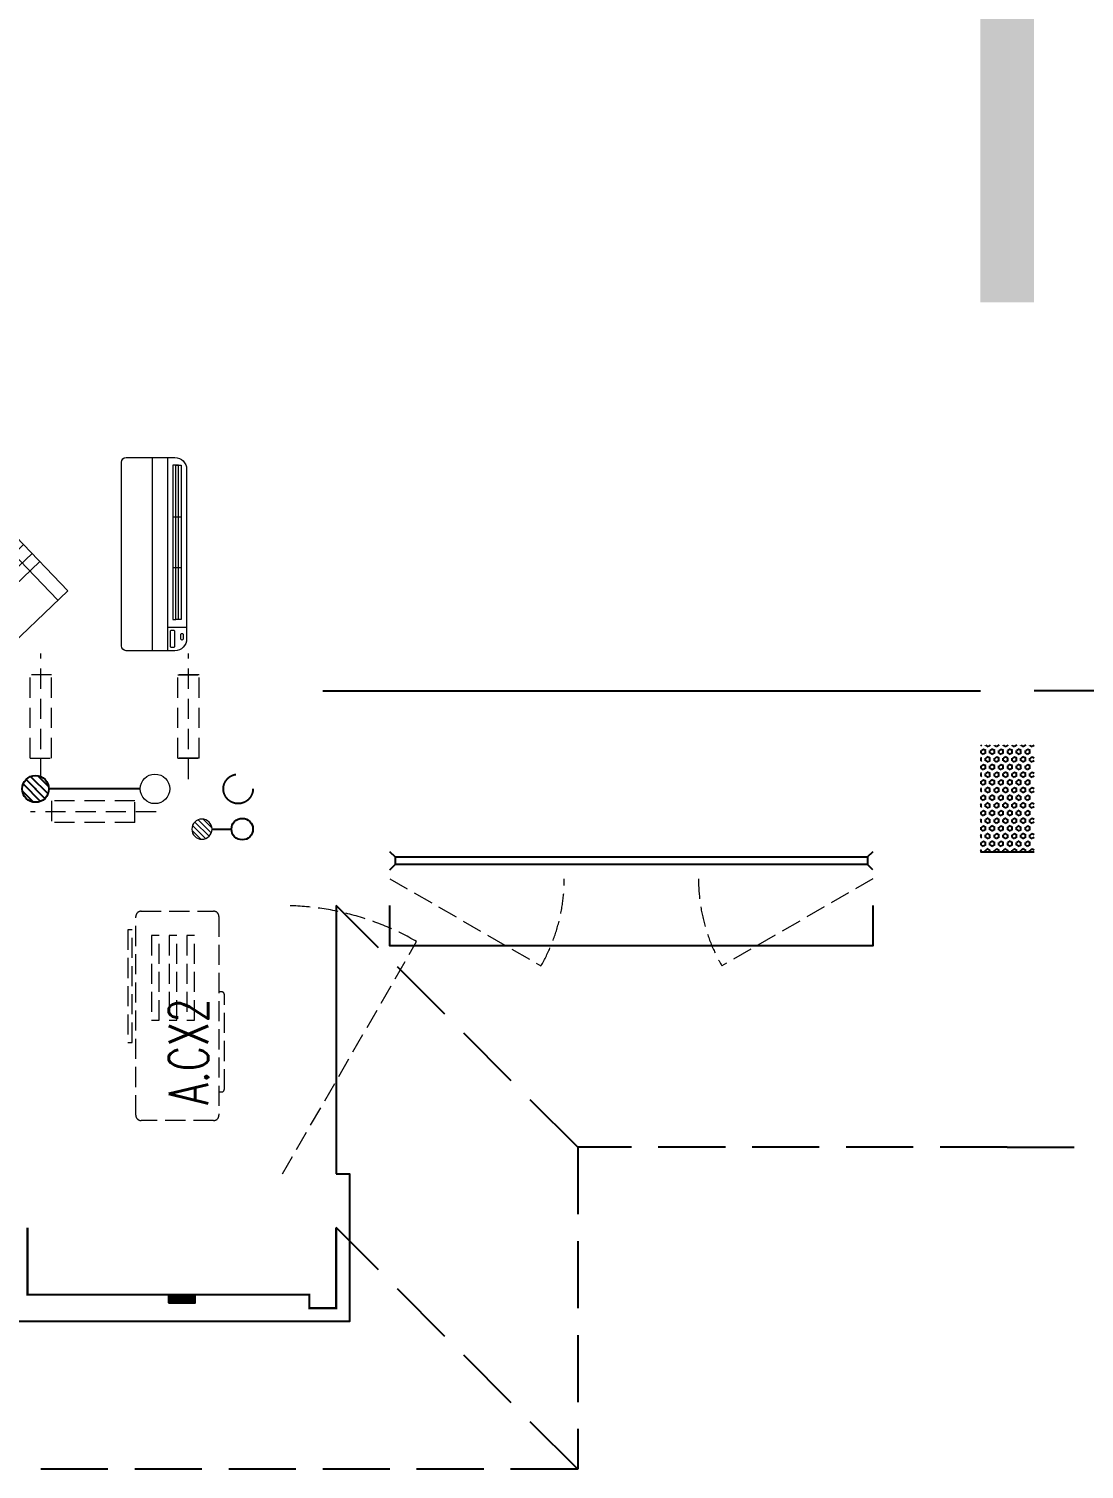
# Model space of a CAD drawing. Extents: x 5031545 to 5313844, y -886381 to -283477.
# Drawn here: x 5096669 to 5100600, y -791237 to -785869 of the extents above; entities that cross this region are included whole.
import ezdxf

# ---------------------------------------------------------------- set-up
doc = ezdxf.new("R2010")
doc.units = 0
doc.header["$LTSCALE"] = 1000
doc.header["$MEASUREMENT"] = 0
doc.linetypes.add('DASH', pattern=[0.35, 0.25, -0.1])
doc.linetypes.add('HIDDEN', pattern=[0.375, 0.25, -0.125])
doc.layers.get('0').update_dxf_attribs({"linetype": 'CONTINUOUS'})
for name, color, linetype in [('!!电气', 1, 'CONTINUOUS'), ('3-栏杆1', 252, 'CONTINUOUS'), ('3.5方案汇报，与郭总、侯月琴确定户型_t8$0$2020.03.04 -1安徽标准化洋房户型(UA）_t8_t8$0$看线', 154, 'CONTINUOUS'), ('LVTRY', 252, 'CONTINUOUS'), ('VPIPE-凝结', 150, 'CONTINUOUS'), ('VPIPE-雨水', 4, 'DASH'), ('保温', 6, 'CONTINUOUS'), ('卫生间', 6, 'CONTINUOUS'), ('看线', 185, 'CONTINUOUS'), ('立面', 73, 'CONTINUOUS'), ('铝合金', 144, 'CONTINUOUS')]:
    doc.layers.add(name, color=color, linetype=linetype)
for name, color, linetype, lineweight in [('EQUIP_地漏', 7, 'CONTINUOUS', 18), ('VPIPE-废水', 31, 'TG_F', 18), ('WINDOW', 146, 'CONTINUOUS', 20), ('平面-空调室内机', 176, 'CONTINUOUS', 9), ('平面-空调预留孔', 252, 'CONTINUOUS', 15)]:
    doc.layers.add(name, color=color, linetype=linetype, lineweight=lineweight)
doc.styles.add('_TCH_DIM', font='SIMPLEX', dxfattribs={"bigfont": 'GBCBIG'})
doc.styles.add('TG_LINETYPE', font='SIMPLEX', dxfattribs={"width": 0.8, "height": 3, "bigfont": 'HZTXT'})
doc.linetypes.add('TG_F', pattern='A,2,-0.3,["F",TG_LINETYPE,S=0.1,R=0,X=-0.23,Y=-0.15],0', length=2.3)

# ---------------------------------------------------------------- blocks, each defined once
blk = doc.blocks.new('dongkong')
at = {"layer": '平面-空调预留孔', "color": 8, "linetype": 'HIDDEN', "ltscale": 0.3}
for p, q in [((-603796, 210899.9), (-603796, 210431.5)), ((-603836, 210821), (-603836, 210510.8)), ((-603836, 210821), (-603756, 210821)), ((-603756, 210821), (-603756, 210510.8))]:
    blk.add_line(p, q, dxfattribs=at)
blk.add_lwpolyline([(-603756, 210510.8), (-603836, 210510.8)], dxfattribs=at)
blk = doc.blocks.new('$lvtry$00000171')
for p, q in [((-74.2, 10.6), (-10.6, 74.2)), ((-69.8, -27.4), (27.4, 69.8)), ((-53, -53), (53, 53)), ((-27.4, -69.8), (69.8, 27.4)), ((10.6, -74.2), (74.2, -10.6))]:
    blk.add_line(p, q)
blk.add_circle((0, 0), 75)
blk.add_point((0, 0))
blk = doc.blocks.new('$TwtSys$00000141')
at = {"color": 1}
for p, q in [((-47.1, 3.8), (-5, 45.9)), ((-47.1, 3.8), (-5, 45.9)), ((-43.6, -17.5), (17.5, 43.6)), ((-43.6, -17.5), (17.5, 43.6)), ((-33.2, -33.2), (33.2, 33.2)), ((-33.2, -33.2), (33.2, 33.2)), ((-16.2, -43.5), (43.8, 16.4)), ((-16.2, -43.5), (43.8, 16.4)), ((5.7, -46.1), (46.1, -5.7)), ((5.7, -46.1), (46.1, -5.7))]:
    blk.add_line(p, q, dxfattribs=at)
blk.add_circle((0, 0), 47, dxfattribs=at)
blk.add_circle((0, 0), 47, dxfattribs=at)
blk = doc.blocks.new('A$C001338C2')
at = {"color": 8}
for p, q in [((845, 303.6), (55, 303.6)), ((109.1, 214.8), (109.1, 303.6)), ((0, 248.6), (0, 22)), ((900, 22), (900, 248.6)), ((22, 0), (878, 0))]:
    blk.add_line(p, q, dxfattribs=at)
at = {"color": 8, "lineweight": 5}
for p, q in [((864.6, 278.7), (144.5, 278.7)), ((144.5, 278.7), (144.5, 265.8)), ((387, 278.7), (144.5, 278.7)), ((144.5, 278.7), (144.5, 252.9)), ((387, 239.9), (387, 278.7)), ((864.6, 278.7), (622, 278.7)), ((622, 278.7), (622, 239.9)), ((864.6, 252.9), (864.6, 278.7)), ((900, 214.8), (0, 214.8)), ((144.5, 265.8), (864.6, 265.8)), ((144.5, 239.9), (144.5, 252.9)), ((144.5, 252.9), (864.6, 252.9)), ((864.6, 239.9), (144.5, 239.9)), ((622, 239.9), (387, 239.9)), ((864.6, 265.8), (864.6, 239.9)), ((900, 143.2), (0, 143.2))]:
    blk.add_line(p, q, dxfattribs=at)
at = {"color": 8}
for points in [[(73.1, 275), (56.8, 275, -0.414214), (51.3, 280.5), (51.3, 283.4, -0.414214), (56.8, 288.9), (73.1, 288.9, -0.414214), (78.6, 283.4), (78.6, 280.5, -0.414214)], [(89.2, 226.4), (22.2, 226.4, -0.414214), (16.7, 231.9), (16.7, 243.1, -0.414214), (22.2, 248.6), (89.2, 248.6, -0.414214), (94.7, 243.1), (94.7, 231.9, -0.414214)]]:
    blk.add_lwpolyline(points, format="xyb", close=True, dxfattribs=at)
for centre, radius, start, end in [((55, 248.6), 55, 90, 180), ((845, 248.6), 55, 360, 90), ((22, 22), 22, 180, 270), ((878, 22), 22, 270, 360)]:
    blk.add_arc(centre, radius, start, end, dxfattribs=at)
blk = doc.blocks.new('fergve')
at = {"layer": '平面-空调预留孔', "color": 8, "linetype": 'DASH', "ltscale": 0.3}
for p, q in [((119062.7, 54987.6), (119062.7, 54977.6)), ((119072.7, 54967.6), (119425.6, 54967.6)), ((119435.6, 54977.6), (119435.6, 54987.6))]:
    blk.add_line(p, q, dxfattribs=at)
blk.add_lwpolyline([(119715.9, 54987.6), (118975.9, 54987.6, -0.414214), (118955.9, 55007.6), (118955.9, 55277.6, -0.414214), (118975.9, 55297.6), (119715.9, 55297.6, -0.414214), (119735.9, 55277.6), (119735.9, 55007.6, -0.414214)], format="xyb", close=True, dxfattribs=at)
for points in [[(119666.7, 55326.8), (119246.8, 55326.8), (119246.8, 55311.6), (119666.7, 55311.6)], [(119645.5, 55239.2), (119330, 55239.2), (119330, 55210.2), (119645.5, 55210.2)], [(119645.5, 55173.4), (119330, 55173.4), (119330, 55144.4), (119645.5, 55144.4)], [(119645.5, 55107.6), (119330, 55107.6), (119330, 55078.6), (119645.5, 55078.6)]]:
    blk.add_lwpolyline(points, close=True, dxfattribs=at)
for centre, start, end in [((119072.7, 54977.6), 180, 270), ((119425.6, 54977.6), 270, 0)]:
    blk.add_arc(centre, 10, start, end, dxfattribs=at)
at = {"layer": '平面-空调预留孔', "color": 8, "linetype": 'DASH', "ltscale": 0.3, "style": '_TCH_DIM', "width": 0.705882}
blk.add_text('A.CX2', height=146.88, dxfattribs=at).set_placement((119015.3, 55027.3))
blk = doc.blocks.new('DSFDS')
at = {"layer": '3-栏杆1', "color": 5}
for p, q in [((490702.7, 517230.7), (490682.5, 517248.5)), ((490682.5, 517248.5), (490702.7, 517230.7)), ((490682.5, 517181.5), (490702.7, 517201.4)), ((492462.2, 517230.6), (490702.7, 517230.7)), ((490702.7, 517230.7), (490702.7, 517201.4)), ((490702.7, 517201.4), (492462.2, 517201.3)), ((492462.2, 517230.7), (492482.5, 517248.5)), ((492482.5, 517248.5), (492462.2, 517230.7)), ((492462.2, 517230.7), (492462.2, 517201.4)), ((492462.2, 517201.4), (492482.5, 517181.5)), ((492482.5, 517181.5), (492462.2, 517201.4))]:
    blk.add_line(p, q, dxfattribs=at)
blk = doc.blocks.new('dasdasf1sa2f31as32f')
at = {"color": 8}
for p, q in [((-116, 585.6), (43.3, 640.5)), ((82.7, 476.6), (43.3, 640.5)), ((-22.8, 585.5), (-116, 585.6)), ((-22.8, 585.5), (-73.4, 493.2)), ((32.4, 555.1), (-18.1, 462.9)), ((82.7, 476.6), (32.4, 555.1)), ((-473.5, 259.7), (-339.5, 504)), ((-269.8, 524.3), (-427.7, 236.5)), ((134.6, 245.5), (-338.8, 505.1)), ((-269.8, 524.3), (113.7, 314)), ((-31.3, 504.4), (-73.4, 493.2)), ((-18.1, 462.9), (-31.3, 504.4)), ((114.7, 208.4), (-359.1, 468.2)), ((72.3, 131.9), (-401.1, 391.6)), ((92.6, 168.8), (-380.9, 428.5)), ((113.7, 314), (-44.2, 26.2)), ((0, 0), (-473.5, 259.7)), ((134, 244.4), (0, 0))]:
    blk.add_line(p, q, dxfattribs=at)
for centre, start, end in [((-294.5, 479.4), 61.2593, 151.2593), ((89, 269), 331.2593, 61.2593)]:
    blk.add_arc(centre, 51.3, start, end, dxfattribs=at)
blk = doc.blocks.new('A$C04040EB5')
at = {"layer": '保温', "linetype": 'Continuous', "ltscale": 10}
h = blk.add_hatch(dxfattribs=at)
h.set_pattern_fill('HEX', color=251, scale=10, angle=90, style=0)
h.set_pattern_definition([(90, (-503782.455, -514000.21), (-16.49778, 1e-15), [9.525, -19.05]), (210, (-503782.455, -514000.21), (8.24889, -14.2874966), [9.525, -19.05]), (150, (-503782.455, -513990.684), (-8.24889, -14.2874966), [9.525, -19.05])])
edge = h.paths.add_edge_path()
edge.add_line((0.1, 2048.3), (200.1, 2048.3))
edge.add_line((200.1, 2048.3), (200, 4800))
edge.add_line((200, 4800), (0, 4800))
edge.add_line((0, 4800), (0.1, 2048.3))
h = blk.add_hatch(dxfattribs=at)
h.set_pattern_fill('HEX', color=251, scale=10, angle=90, style=0)
h.set_pattern_definition([(90, (-503782.47, -516048.461), (-16.49778, 1e-15), [9.525, -19.05]), (210, (-503782.47, -516048.461), (8.24889, -14.2874966), [9.525, -19.05]), (150, (-503782.47, -516038.936), (-8.24889, -14.2874966), [9.525, -19.05])])
h.paths.add_polyline_path([(0.1, 0), (200.1, 0), (200.1, 398.3), (0.1, 398.3)])
at = {"layer": '保温', "color": 251, "linetype": 'ByBlock', "ltscale": 10}
blk.add_line((0, 0), (200, 0), dxfattribs=at)
blk = doc.blocks.new('BFBTCSD')
at = {"layer": '卫生间', "color": 252, "linetype": 'DASH'}
for p, q in [((705216.6, 673857.2), (704316.6, 674757.2)), ((705216.6, 672657.2), (704316.6, 673557.2))]:
    blk.add_line(p, q, dxfattribs=at)
blk.add_lwpolyline([(706816.6, 673857.2), (705216.6, 673857.2), (705216.6, 672657.2), (684016.6, 672657.2), (684016.6, 673857.2), (681416.6, 673857.2), (681416.6, 683557.2), (683216.6, 683557.2), (683216.6, 684557.2), (689716.6, 684557.2), (689716.6, 689157.2), (698116.6, 689157.2), (698116.6, 684657.2), (697816.6, 684657.2), (697816.6, 683557.2), (699116.6, 683557.2), (699116.6, 684557.2), (706016.6, 684557.2), (706016.6, 683557.2), (706816.6, 683557.2)], dxfattribs=at)
blk = doc.blocks.new('A$C146474E2')
at = {"layer": '立面'}
h = blk.add_hatch(dxfattribs=at)
h.set_pattern_fill('ANSI31', color=252, scale=2)
h.set_pattern_definition([(45, (-866950.3247, -795945.4617), (-2.24506403, 2.24506403), [])])
h.paths.add_polyline_path([(21275, -380), (21375, -380), (21375, -350), (21275, -350)])
at = {"color": 252, "const_width": 8}
blk.add_lwpolyline([(21900, -100), (21900, -400), (21800, -400), (21800, -350), (20750, -350), (20750, -100)], dxfattribs=at)
at = {"layer": '3.5方案汇报，与郭总、侯月琴确定户型_t8$0$2020.03.04 -1安徽标准化洋房户型(UA）_t8_t8$0$看线', "color": 252, "ltscale": 10}
for points in [[(21850, 1900), (24300, 1900)], [(26950, 1900), (24500, 1900)]]:
    blk.add_lwpolyline(points, dxfattribs=at)
at = {"layer": 'VPIPE-凝结', "color": 252, "ltscale": 0.1}
blk.add_line((21170, 1535), (20830, 1535), dxfattribs=at)
blk.add_lwpolyline([(21437.6, 1385), (21510, 1385)], dxfattribs=at)
blk.add_circle((21550, 1385), 40, dxfattribs=at)
at = {"layer": 'VPIPE-废水', "color": 252}
blk.add_circle((21225, 1535), 55, dxfattribs=at)
at = {"layer": 'VPIPE-雨水', "color": 252}
blk.add_circle((21535, 1535), 55, dxfattribs=at)
at = {"layer": 'WINDOW', "color": 252, "linetype": 'DASH', "ltscale": 0.3}
for points in [[(22100, 1200), (22663.1, 875.4, 0.131485), (22750, 1200)], [(23900, 1200), (23336.9, 875.4, -0.131485), (23250, 1200)], [(21700, 100), (22200, 966, 0.131652), (21700, 1100)]]:
    blk.add_lwpolyline(points, format="xyb", dxfattribs=at)
at = {"layer": '看线', "color": 252, "ltscale": 0.5}
for points in [[(21900, 1100), (21900, 100)], [(23900, 1100), (23900, 950), (22100, 950), (22100, 1100)]]:
    blk.add_lwpolyline(points, dxfattribs=at)
at = {"layer": '看线', "color": 252}
blk.add_lwpolyline([(21900, 100), (21950, 100), (21950, -450), (20700, -450), (20700, -250)], dxfattribs=at)
at = {"layer": '立面', "color": 252}
blk.add_lwpolyline([(21275, -380), (21375, -380), (21375, -350), (21275, -350)], close=True, dxfattribs=at)
at = {"layer": '铝合金', "color": 252}
blk.add_lwpolyline([(21275, -380), (21375, -380), (21375, -350), (21275, -350)], close=True, dxfattribs=at)
at = {"color": 252}
for name, p in [('BFBTCSD', (-682416.6, -673657.2)), ('A$C04040EB5', (24300, 1300))]:
    blk.add_blockref(name, p, dxfattribs=at)
at = {"color": 252, "xscale": -1}
blk.add_blockref('BFBTCSD', (731216.6, -673657.2), dxfattribs=at)
at = {"color": 252, "rotation": 90}
blk.add_blockref('fergve', (76451.1, -118656.8), dxfattribs=at)
at = {"layer": '3-栏杆1', "color": 252, "xscale": -1}
blk.add_blockref('DSFDS', (514582.5, -515948.5), dxfattribs=at)
at = {"layer": 'EQUIP_地漏', "color": 252, "xscale": 0.8, "yscale": -0.8, "zscale": 0.8, "rotation": 180}
blk.add_blockref('$TwtSys$00000141', (21400, 1385), dxfattribs=at)
at = {"layer": 'LVTRY', "color": 252, "xscale": 0.6666666667107825, "yscale": 0.6666666667107825, "rotation": 269.9999999939778}
blk.add_blockref('$lvtry$00000171', (20780, 1535), dxfattribs=at)
at = {"layer": '平面-空调室内机', "color": 252, "ltscale": 0.3, "xscale": -1}
for p, rotation in [((624596, 212470.8), 180), ((625146.1, 212470.8), 180), ((-189670.7, 605246), 270)]:
    blk.add_blockref('dongkong', p, dxfattribs=dict(at, rotation=rotation))
at = {"layer": '平面-空调室内机', "color": 252, "ltscale": 0.3, "rotation": 180}
blk.add_blockref('dongkong', (-582445.9, 212470.8), dxfattribs=at)
at = {"layer": '平面-空调预留孔', "color": 252, "xscale": -0.800000000046565, "yscale": 0.800000000046565, "zscale": 0.800000000046565, "rotation": 269.9999997665698}
blk.add_blockref('A$C001338C2', (21100.1, 2050), dxfattribs=at)
at = {"layer": '平面-空调预留孔', "color": 252, "xscale": -1, "rotation": 15.00000000331026}
blk.add_blockref('dasdasf1sa2f31as32f', (20509.9, 1900), dxfattribs=at)

msp = doc.modelspace()

# ---------------------------------------------------------------- block references
at = {"layer": '!!电气', "color": 2}
msp.add_blockref('A$C146474E2', (5075913.5, -790236.7), dxfattribs=at)

doc.saveas('drawing.dxf')
